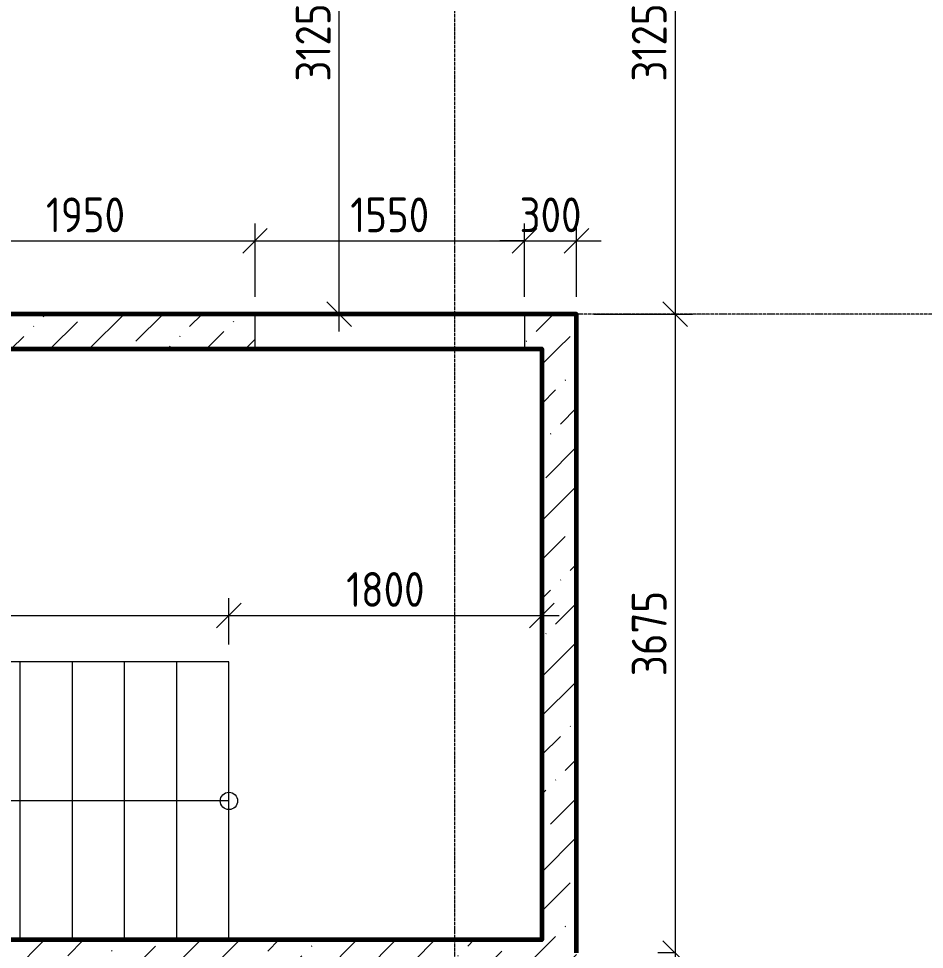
# Model space of a CAD drawing. Header units: millimetres. Extents: x -56773 to 221258, y -262288 to 26541.
# Drawn here: x -14826 to -9616, y -37714 to -32360 of the extents above; entities that cross this region are included whole.
import ezdxf

# ---------------------------------------------------------------- set-up
doc = ezdxf.new("R2010")
doc.units = ezdxf.units.MM
doc.linetypes.add('ADSK_Линия сетки', pattern=[25, 20, -2.5, 0, -2.5])
for name, color, linetype, lineweight in [('3.1 Штукатурка внешн стен для инвесторов', 5, 'Continuous', 60), ('Лестницы', 7, 'Continuous', 9), ('Оси', 7, 'Continuous', 9), ('Размеры', 7, 'Continuous', 9), ('Стены наружные', 7, 'Continuous', 18), ('Стены несущие', 7, 'Continuous', 30), ('Стрелки вверх', 7, 'Continuous', 18)]:
    doc.layers.add(name, color=color, linetype=linetype, lineweight=lineweight)
doc.styles.add('GOST Common_3', font='', dxfattribs={"width": 0.9, "height": 200})
doc.styles.get('GOST Common_3').set_extended_font_data('GOST Common')
doc.dimstyles.new('ADSK_Основной_2_0', dxfattribs={"dimscale": 304.8, "dimtxt": 201.142999, "dimasz": 0.463911, "dimexe": 0.328084, "dimexo": 0.328084, "dimgap": 0.164042, "dimtad": 1, "dimdec": 3, "dimrnd": 0.001, "dimdsep": 46, "dimtxsty": 'GOST Common_3', "dimblk1": 'OBLIQUE', "dimblk2": 'OBLIQUE', "dimsah": 1, "dimcen": 0.09, "dimdle": 0.328084, "dimazin": 2, "dimtfac": 1, "dimtdec": 4, "dimtix": 1, "dimtmove": 0, "dimatfit": 3, "dimfxl": 1, "dimtvp": 1, "dimtolj": 1, "dimtzin": 0, "dimlwd": 20, "dimlwe": 20, "dimarcsym": 2})
pattern_1 = [(45, (1283.93, -48864.63), (84.1895, 308.69595), [396.875, -79.375, 3.353, -76.022])]

# ---------------------------------------------------------------- blocks, each defined once
blk = doc.blocks.new('_Oblique')
at = {"color": 0, "linetype": 'ByBlock', "lineweight": -2}
blk.add_line((-0.5, -0.5), (0.5, 0.5), dxfattribs=at)
blk = doc.blocks.new('*D4095')
at = {"layer": 'Defpoints', "color": 0, "lineweight": 25, "transparency": 16777216}
for p in [(-11616.1, -30934.7), (-11616.1, -34059.7), (-11048.5, -34059.7)]:
    blk.add_point(p, dxfattribs=at)
at = {"layer": 'Размеры', "color": 0, "lineweight": 20, "transparency": 16777216}
for p, q in [((-11048.5, -30834.7), (-11048.5, -34159.7)), ((-11516.1, -30934.7), (-10948.5, -30934.7)), ((-11516.1, -34059.7), (-10948.5, -34059.7))]:
    blk.add_line(p, q, dxfattribs=at)
at = {"layer": 'Размеры', "color": 0, "lineweight": 20, "transparency": 16777216, "xscale": 141.4, "yscale": 141.4, "zscale": 141.4}
for p, rotation in [((-11048.5, -30934.7), 90), ((-11048.5, -34059.7), 270)]:
    blk.add_blockref('_Oblique', p, dxfattribs=dict(at, rotation=rotation))
at = {"layer": 'Размеры', "color": 0, "lineweight": 9, "transparency": 16777216, "insert": (-11198.5, -32497.2), "char_height": 200, "width": 560.473, "attachment_point": 5, "rotation": 90, "style": 'GOST Common_3'}
blk.add_mtext('\\A1;3125', dxfattribs=at)
blk = doc.blocks.new('*D4096')
at = {"layer": 'Defpoints', "color": 0, "lineweight": 25, "transparency": 16777216}
for p in [(-11616.1, -34059.7), (-11048.5, -37734.7), (-10948.5, -37734.7)]:
    blk.add_point(p, dxfattribs=at)
at = {"layer": 'Размеры', "color": 0, "lineweight": 20, "transparency": 16777216}
for p, q in [((-11048.5, -33959.7), (-11048.5, -37834.7)), ((-11516.1, -34059.7), (-10948.5, -34059.7)), ((-11048.5, -37734.7), (-11148.5, -37734.7))]:
    blk.add_line(p, q, dxfattribs=at)
at = {"layer": 'Размеры', "color": 0, "lineweight": 20, "transparency": 16777216, "xscale": 141.4, "yscale": 141.4, "zscale": 141.4}
for p, rotation in [((-11048.5, -34059.7), 90), ((-11048.5, -37734.7), 270)]:
    blk.add_blockref('_Oblique', p, dxfattribs=dict(at, rotation=rotation))
at = {"layer": 'Размеры', "color": 0, "lineweight": 9, "transparency": 16777216, "insert": (-11198.5, -35897.2), "char_height": 200, "width": 605.475, "attachment_point": 5, "rotation": 90, "style": 'GOST Common_3'}
blk.add_mtext('\\A1;3675', dxfattribs=at)
blk = doc.blocks.new('*D4104')
at = {"layer": 'Defpoints', "color": 0, "lineweight": 25, "transparency": 16777216}
for p in [(-12981.6, -30934.7), (-12591.1, -30934.7), (-13081.5, -34059.7)]:
    blk.add_point(p, dxfattribs=at)
at = {"layer": 'Размеры', "color": 0, "lineweight": 20, "transparency": 16777216}
for p, q in [((-12981.6, -34159.7), (-12981.6, -30834.7)), ((-12691.1, -30934.7), (-13081.6, -30934.7)), ((-12981.5, -34059.7), (-12881.6, -34059.7))]:
    blk.add_line(p, q, dxfattribs=at)
at = {"layer": 'Размеры', "color": 0, "lineweight": 20, "transparency": 16777216, "xscale": 141.4, "yscale": 141.4, "zscale": 141.4}
for p, rotation in [((-12981.6, -30934.7), 90), ((-12981.6, -34059.7), 270)]:
    blk.add_blockref('_Oblique', p, dxfattribs=dict(at, rotation=rotation))
at = {"layer": 'Размеры', "color": 0, "lineweight": 9, "transparency": 16777216, "insert": (-13131.6, -32497.2), "char_height": 200, "width": 560.473, "attachment_point": 5, "rotation": 90, "style": 'GOST Common_3'}
blk.add_mtext('\\A1;3125', dxfattribs=at)
blk = doc.blocks.new('*D4106')
at = {"layer": 'Defpoints', "color": 0, "lineweight": 25, "transparency": 16777216}
for p in [(-15416.1, -33538.5), (-13466.1, -33638.5), (-13466.1, -34059.7)]:
    blk.add_point(p, dxfattribs=at)
at = {"layer": 'Размеры', "color": 0, "lineweight": 20, "transparency": 16777216}
for p, q in [((-13466.1, -33959.7), (-13466.1, -33538.5)), ((-15516.1, -33638.5), (-13366.1, -33638.5)), ((-15416.1, -33638.5), (-15416.1, -33738.5))]:
    blk.add_line(p, q, dxfattribs=at)
at = {"layer": 'Размеры', "color": 0, "lineweight": 20, "transparency": 16777216, "xscale": 141.4, "yscale": 141.4, "zscale": 141.4, "rotation": 180}
blk.add_blockref('_Oblique', (-15416.1, -33638.5), dxfattribs=at)
at = {"layer": 'Размеры', "color": 0, "lineweight": 20, "transparency": 16777216, "xscale": 141.4, "yscale": 141.4, "zscale": 141.4}
blk.add_blockref('_Oblique', (-13466.1, -33638.5), dxfattribs=at)
at = {"layer": 'Размеры', "color": 0, "lineweight": 9, "transparency": 16777216, "insert": (-14441.1, -33488.5), "char_height": 200, "width": 560.473, "attachment_point": 5, "style": 'GOST Common_3'}
blk.add_mtext('\\A1;1950', dxfattribs=at)
blk = doc.blocks.new('*D4107')
at = {"layer": 'Defpoints', "color": 0, "lineweight": 25, "transparency": 16777216}
for p in [(-11916.1, -33638.5), (-13466.1, -34059.7), (-11916.1, -34059.7)]:
    blk.add_point(p, dxfattribs=at)
at = {"layer": 'Размеры', "color": 0, "lineweight": 20, "transparency": 16777216}
for p, q in [((-13466.1, -33959.7), (-13466.1, -33538.5)), ((-11916.1, -33959.7), (-11916.1, -33538.5)), ((-13566.1, -33638.5), (-11816.1, -33638.5))]:
    blk.add_line(p, q, dxfattribs=at)
at = {"layer": 'Размеры', "color": 0, "lineweight": 20, "transparency": 16777216, "xscale": 141.4, "yscale": 141.4, "zscale": 141.4, "rotation": 180}
blk.add_blockref('_Oblique', (-13466.1, -33638.5), dxfattribs=at)
at = {"layer": 'Размеры', "color": 0, "lineweight": 20, "transparency": 16777216, "xscale": 141.4, "yscale": 141.4, "zscale": 141.4}
blk.add_blockref('_Oblique', (-11916.1, -33638.5), dxfattribs=at)
at = {"layer": 'Размеры', "color": 0, "lineweight": 9, "transparency": 16777216, "insert": (-12691.1, -33488.5), "char_height": 200, "width": 560.473, "attachment_point": 5, "style": 'GOST Common_3'}
blk.add_mtext('\\A1;1550', dxfattribs=at)
blk = doc.blocks.new('*D4108')
at = {"layer": 'Defpoints', "color": 0, "lineweight": 25, "transparency": 16777216}
for p in [(-11616.1, -33638.5), (-11916.1, -34059.7), (-11616.1, -34059.7)]:
    blk.add_point(p, dxfattribs=at)
at = {"layer": 'Размеры', "color": 0, "lineweight": 20, "transparency": 16777216}
for p, q in [((-11916.1, -33959.7), (-11916.1, -33538.5)), ((-11616.1, -33959.7), (-11616.1, -33538.5)), ((-11916.1, -33638.5), (-12057.5, -33638.5)), ((-11916.1, -33638.5), (-11616.1, -33638.5)), ((-11616.1, -33638.5), (-11474.7, -33638.5))]:
    blk.add_line(p, q, dxfattribs=at)
at = {"layer": 'Размеры', "color": 0, "lineweight": 20, "transparency": 16777216, "xscale": 141.4, "yscale": 141.4, "zscale": 141.4}
blk.add_blockref('_Oblique', (-11916.1, -33638.5), dxfattribs=at)
at = {"layer": 'Размеры', "color": 0, "lineweight": 20, "transparency": 16777216, "xscale": 141.4, "yscale": 141.4, "zscale": 141.4, "rotation": 180}
blk.add_blockref('_Oblique', (-11616.1, -33638.5), dxfattribs=at)
at = {"layer": 'Размеры', "color": 0, "lineweight": 9, "transparency": 16777216, "insert": (-11766.1, -33488.5), "char_height": 200, "width": 454.106, "attachment_point": 5, "style": 'GOST Common_3'}
blk.add_mtext('\\A1;300', dxfattribs=at)
blk = doc.blocks.new('*D4109')
at = {"layer": 'Defpoints', "color": 0, "lineweight": 25, "transparency": 16777216}
for p in [(-13616.1, -35793.5), (-13616.1, -36059.7), (-20016.1, -36179.7)]:
    blk.add_point(p, dxfattribs=at)
at = {"layer": 'Размеры', "color": 0, "lineweight": 20, "transparency": 16777216}
for p, q in [((-20016.1, -36079.7), (-20016.1, -35693.5)), ((-13616.1, -35959.7), (-13616.1, -35693.5)), ((-20116.1, -35793.5), (-13516.1, -35793.5))]:
    blk.add_line(p, q, dxfattribs=at)
at = {"layer": 'Размеры', "color": 0, "lineweight": 20, "transparency": 16777216, "xscale": 141.4, "yscale": 141.4, "zscale": 141.4, "rotation": 180}
blk.add_blockref('_Oblique', (-20016.1, -35793.5), dxfattribs=at)
at = {"layer": 'Размеры', "color": 0, "lineweight": 20, "transparency": 16777216, "xscale": 141.4, "yscale": 141.4, "zscale": 141.4}
blk.add_blockref('_Oblique', (-13616.1, -35793.5), dxfattribs=at)
at = {"layer": 'Размеры', "color": 0, "lineweight": 9, "transparency": 16777216, "insert": (-16816.1, -35643.5), "char_height": 200, "width": 625.93, "attachment_point": 5, "style": 'GOST Common_3'}
blk.add_mtext('\\A1;6400', dxfattribs=at)
blk = doc.blocks.new('*D4110')
at = {"layer": 'Defpoints', "color": 0, "lineweight": 25, "transparency": 16777216}
for p in [(-11816.1, -35693.5), (-11816.1, -35793.5), (-13616.1, -36059.7)]:
    blk.add_point(p, dxfattribs=at)
at = {"layer": 'Размеры', "color": 0, "lineweight": 20, "transparency": 16777216}
for p, q in [((-13616.1, -35959.7), (-13616.1, -35693.5)), ((-13716.1, -35793.5), (-11716.1, -35793.5)), ((-11816.1, -35793.5), (-11816.1, -35893.5))]:
    blk.add_line(p, q, dxfattribs=at)
at = {"layer": 'Размеры', "color": 0, "lineweight": 20, "transparency": 16777216, "xscale": 141.4, "yscale": 141.4, "zscale": 141.4, "rotation": 180}
blk.add_blockref('_Oblique', (-13616.1, -35793.5), dxfattribs=at)
at = {"layer": 'Размеры', "color": 0, "lineweight": 20, "transparency": 16777216, "xscale": 141.4, "yscale": 141.4, "zscale": 141.4}
blk.add_blockref('_Oblique', (-11816.1, -35793.5), dxfattribs=at)
at = {"layer": 'Размеры', "color": 0, "lineweight": 9, "transparency": 16777216, "insert": (-12716.1, -35643.5), "char_height": 200, "width": 560.473, "attachment_point": 5, "style": 'GOST Common_3'}
blk.add_mtext('\\A1;1800', dxfattribs=at)

msp = doc.modelspace()

# ---------------------------------------------------------------- hatches: boundary and pattern name
at = {"layer": 'Стены наружные', "lineweight": 9}
h = msp.add_hatch(dxfattribs=at)
h.set_pattern_fill('FP_1', color=256, style=0, pattern_type=2)
h.set_pattern_definition(pattern_1)
h.paths.add_polyline_path([(-15238.9058, -34259.6624), (-13466.0657, -34259.6624), (-13466.0657, -34059.6624), (-20216.0657, -34059.6624), (-20216.0657, -34259.6624), (-18183.8506, -34259.6624)])
h.paths.add_polyline_path([(-11816.0657, -34259.6624), (-11616.0657, -34259.6624), (-11616.0657, -34059.6624), (-11916.0657, -34059.6624), (-11916.0657, -34259.6624)])
h = msp.add_hatch(dxfattribs=at)
h.set_pattern_fill('FP_1', color=256, style=0, pattern_type=2)
h.set_pattern_definition(pattern_1)
h.paths.add_polyline_path([(-11616.0657, -37859.6624), (-11616.0657, -34259.6624), (-11816.0657, -34259.6624), (-11816.0657, -37859.6624), (-11641.0657, -37859.6624)])
h = msp.add_hatch(dxfattribs=at)
h.set_pattern_fill('FP_1', color=256, style=0, pattern_type=2)
h.set_pattern_definition(pattern_1)
h.paths.add_polyline_path([(-14116.0657, -37859.6624), (-11816.0657, -37859.6624), (-11816.0657, -37659.6624), (-20016.0657, -37659.6624), (-20016.0657, -37859.6624), (-14141.0657, -37859.6624)])

# ---------------------------------------------------------------- linework, layer by layer
at = {"layer": '3.1 Штукатурка внешн стен для инвесторов'}
msp.add_lwpolyline([(-11616.0657, -37734.6624), (-11616.0657, -34059.6624), (-15416.0657, -34059.6624), (-15416.0657, -33738.4916), (-15416.0657, -30284.6624)], dxfattribs=at)
msp.add_lwpolyline([(-20016.0657, -34259.6624), (-11816.0657, -34259.6624), (-11816.0657, -37659.6624), (-20016.0657, -37659.6624)], close=True, dxfattribs=at)
at = {"layer": 'Лестницы'}
for p, q in [((-14816.0657, -36059.6624), (-15116.0657, -36059.6624)), ((-14516.0657, -36059.6624), (-14816.0657, -36059.6624)), ((-14816.0657, -37659.6624), (-14816.0657, -36059.6624)), ((-14816.0657, -37659.6624), (-14816.0657, -36059.6624)), ((-14216.0657, -36059.6624), (-14516.0657, -36059.6624)), ((-14516.0657, -37659.6624), (-14516.0657, -36059.6624)), ((-14516.0657, -37659.6624), (-14516.0657, -36059.6624)), ((-13916.0657, -36059.6624), (-14216.0657, -36059.6624)), ((-14216.0657, -37659.6624), (-14216.0657, -36059.6624)), ((-14216.0657, -37659.6624), (-14216.0657, -36059.6624)), ((-13616.0657, -36059.6624), (-13916.0657, -36059.6624)), ((-13916.0657, -37659.6624), (-13916.0657, -36059.6624)), ((-13916.0657, -37659.6624), (-13916.0657, -36059.6624)), ((-13616.0657, -37659.6624), (-13616.0657, -36059.6624)), ((-13616.0657, -37659.6624), (-13616.0657, -36059.6624))]:
    msp.add_line(p, q, dxfattribs=at)
at = {"layer": 'Оси', "linetype": 'ADSK_Линия сетки', "lineweight": 5}
for p, q in [((-12316.0657, -59838.5137), (-12316.0657, -24363.7173)), ((-1213.4695, -34059.6624), (-23956.1623, -34059.6624))]:
    msp.add_line(p, q, dxfattribs=at)
at = {"layer": 'Стены несущие', "lineweight": 9}
for p, q in [((-13466.0657, -34059.6624), (-15416.0657, -34059.6624)), ((-13466.0657, -34259.6624), (-13466.0657, -34059.6624)), ((-11616.0657, -34059.6624), (-11916.0657, -34059.6624)), ((-11916.0657, -34059.6624), (-11916.0657, -34259.6624)), ((-11616.0657, -37734.6624), (-11616.0657, -34059.6624)), ((-20016.0657, -34259.6624), (-13466.0657, -34259.6624)), ((-11916.0657, -34259.6624), (-11816.0657, -34259.6624)), ((-11816.0657, -34259.6624), (-11816.0657, -37659.6624)), ((-11816.0657, -37659.6624), (-20016.0657, -37659.6624))]:
    msp.add_line(p, q, dxfattribs=at)
at = {"layer": 'Стрелки вверх'}
for p, q in [((-14816.0657, -36859.6624), (-15116.0657, -36859.6624)), ((-14516.0657, -36859.6624), (-14816.0657, -36859.6624)), ((-14216.0657, -36859.6624), (-14516.0657, -36859.6624)), ((-13916.0657, -36859.6624), (-14216.0657, -36859.6624)), ((-13616.0657, -36859.6624), (-13916.0657, -36859.6624))]:
    msp.add_line(p, q, dxfattribs=at)
msp.add_circle((-13616.0657, -36859.6624), 50, dxfattribs=at)

# ---------------------------------------------------------------- dimensions: what is measured, and where the dimension line sits
at = {"layer": 'Размеры', "lineweight": 9}
for base, p1, p2, override, picture, middle in [((-12981.5517, -30934.6624), (-13081.5366, -34059.6624), (-12591.0657, -30934.6624), {"dimpost": '<>', "dimfxl": 3163.255709}, '*D4104', (-13131.5517, -32497.1624)), ((-11048.4627, -34059.6624), (-11616.0657, -30934.6624), (-11616.0657, -34059.6624), {"dimpost": '<>', "dimfxl": 3125}, '*D4095', (-11198.4627, -32497.1624)), ((-11048.4627, -37734.6624), (-11616.0657, -34059.6624), (-10948.4778, -37734.6624), {"dimpost": '<>', "dimfxl": 3735.143711}, '*D4096', (-11198.4627, -35897.1624))]:
    dim = msp.add_linear_dim(base=base, p1=p1, p2=p2, angle=90, dimstyle='ADSK_Основной_2_0', override=override, dxfattribs=at)
    dim.commit()
    dim.dimension.update_dxf_attribs({"geometry": picture, "text_midpoint": middle})
for base, p1, p2, override, picture, middle in [((-13466.0657, -33638.4916), (-15416.0657, -33538.5067), (-13466.0657, -34059.6624), {"dimpost": '<>', "dimfxl": 2018.440813}, '*D4106', (-14441.0657, -33488.4916)), ((-11916.0657, -33638.4916), (-13466.0657, -34059.6624), (-11916.0657, -34059.6624), {"dimpost": '<>', "dimfxl": 1550}, '*D4107', (-12691.0657, -33488.4916)), ((-11616.0657, -33638.4916), (-11916.0657, -34059.6624), (-11616.0657, -34059.6624), {"dimpost": '<>', "dimfxl": 300}, '*D4108', (-11766.0657, -33488.4916)), ((-13616.0657, -35793.4632), (-20016.0657, -36179.6624), (-13616.0657, -36059.6624), {"dimpost": '<>', "dimfxl": 6401.124901}, '*D4109', (-16816.0657, -35643.4632)), ((-11816.0657, -35793.4632), (-13616.0657, -36059.6624), (-11816.0657, -35693.4783), {"dimpost": '<>', "dimfxl": 1836.86983}, '*D4110', (-12716.0657, -35643.4632))]:
    dim = msp.add_linear_dim(base=base, p1=p1, p2=p2, dimstyle='ADSK_Основной_2_0', override=override, dxfattribs=at)
    dim.commit()
    dim.dimension.update_dxf_attribs({"geometry": picture, "text_midpoint": middle})

doc.saveas('drawing.dxf')
